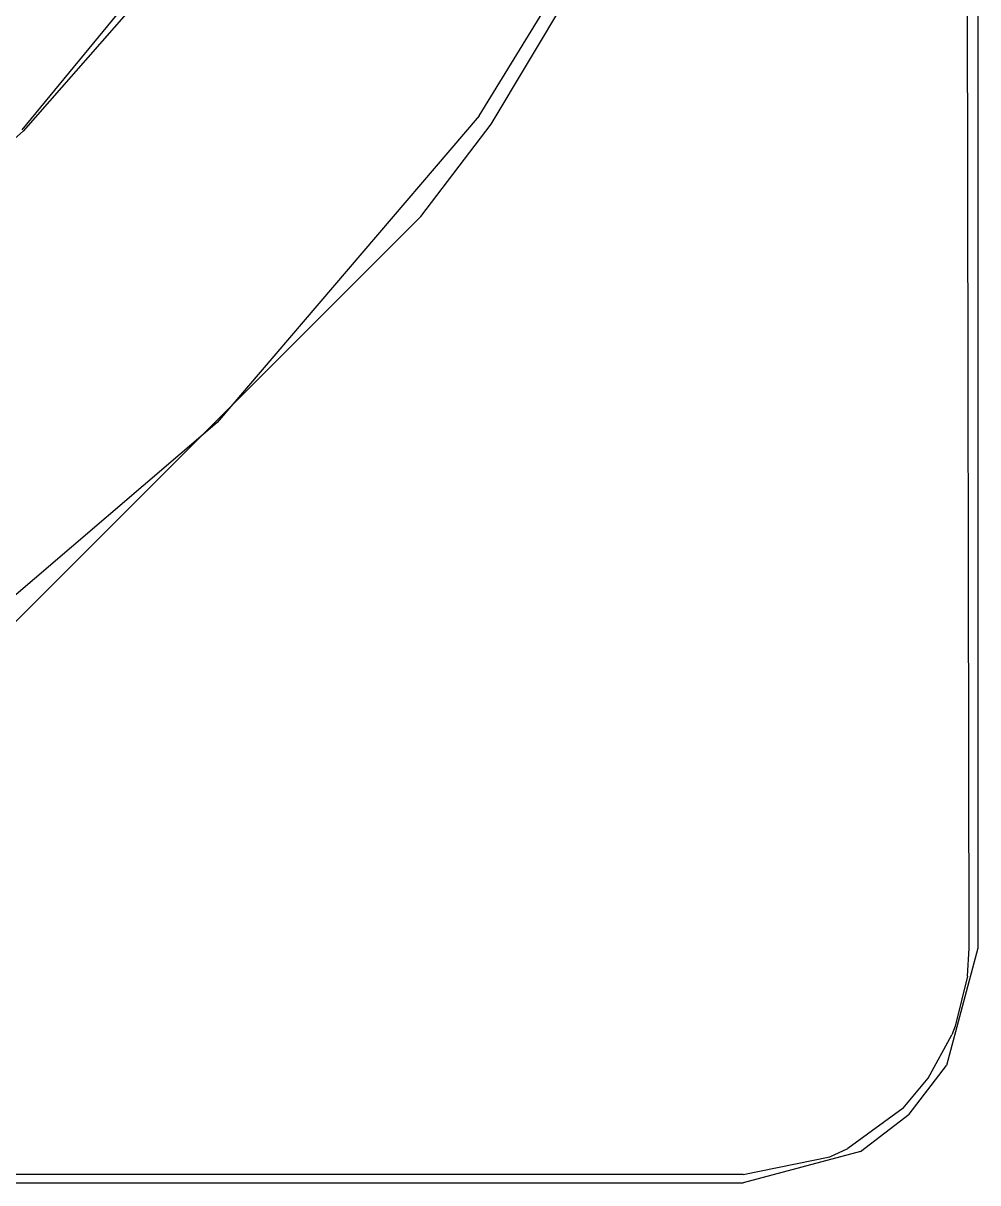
# Model space of a CAD drawing. Extents: x 2903 to 3133, y -1117 to -811.
# Drawn here: x 3121.01 to 3133.23, y -1116.88 to -1102.03 of the extents above; entities that cross this region are included whole.
import ezdxf

# ---------------------------------------------------------------- set-up
doc = ezdxf.new("R2010")
doc.units = 0
doc.header["$MEASUREMENT"] = 0
for name, color, linetype in [('Layer1', 252, 'CONTINUOUS'), ('Layer2', 252, 'CONTINUOUS'), ('Layer3', 254, 'CONTINUOUS')]:
    doc.layers.add(name, color=color, linetype=linetype)

msp = doc.modelspace()

# ---------------------------------------------------------------- linework, layer by layer
at = {"layer": 'Layer1', "linetype": 'Continuous'}
for points, invisible_edges in [([(3132.227, -1113.873, 221.005), (3126.853, -1082.669, 221.005), (3126.853, -845.086, 221.005), (3132.227, -813.881, 221.005)], 15), ([(3132.613, -1113.874, 220.928), (3132.226, -1113.874, 221.005), (3132.226, -813.881, 221.005), (3132.613, -813.881, 220.928)], 15), ([(3132.613, -813.881, 220.928), (3132.94, -813.881, 220.708), (3132.94, -1113.874, 220.708), (3132.613, -1113.874, 220.928)], 15), ([(3132.94, -1113.874, 220.708), (3133.157, -1113.874, 220.379), (3133.157, -813.881, 220.379), (3132.94, -813.881, 220.708)], 15), ([(3133.157, -813.881, 220.379), (3133.231, -813.881, 219.993), (3133.231, -1113.874, 219.993), (3133.157, -1113.874, 220.379)], 15), ([(3132.227, -977.075, 221.005), (3128.228, -977.075, 221.005), (3128.228, -1113.874, 221.005), (3132.227, -1113.874, 221.005)], 15), ([(3132.613, -1113.874, 220.928), (3132.227, -1113.874, 221.005), (3132.227, -977.075, 221.005), (3132.613, -977.075, 220.928)], 15), ([(3132.613, -977.075, 220.928), (3132.94, -977.075, 220.708), (3132.94, -1113.874, 220.708), (3132.613, -1113.874, 220.928)], 15), ([(3133.157, -977.075, 220.379), (3133.157, -1113.874, 220.379), (3132.94, -1113.874, 220.708), (3132.94, -977.075, 220.708)], 15), ([(3133.231, -977.075, 219.993), (3133.231, -1113.874, 219.993), (3133.157, -1113.874, 220.379), (3133.157, -977.075, 220.379)], 15), ([(3125.473, -1091.319, 221.005), (3125.473, -1091.319, 221.005), (3126.853, -1082.669, 221.005), (3132.227, -1113.874, 221.005)], 15), ([(3131.959, -1114.874, 221.005), (3132.227, -1113.874, 221.005), (3125.473, -1091.319, 221.005), (3121.473, -1099.112, 221.005)], 15), ([(3127.349, -1111.517, 205.818), (3120.965, -1096.295, 200.674), (3120.227, -1097.574, 200.884), (3119.535, -1098.384, 201.056)], 15), ([(3120.965, -1096.295, 200.674), (3120.965, -1096.295, 200.674), (3127.374, -1097.992, 202.944), (3127.349, -1111.517, 205.818)], 15), ([(3113.901, -1104.105, 221.005), (3115.25, -1105.277, 221.005), (3121.473, -1099.112, 221.005), (3120.314, -1097.752, 221.005)], 15), ([(3132.586, -1097.977, 203.065), (3132.953, -1097.938, 203.429), (3132.82, -1114.022, 206.634), (3132.616, -1114.054, 206.483)], 15), ([(3132.82, -1114.022, 206.634), (3132.983, -1113.978, 206.839), (3133.091, -1097.886, 203.928), (3132.953, -1097.938, 203.429)], 15), ([(3133.091, -1097.886, 203.928), (3133.12, -1113.874, 207.326), (3132.983, -1113.978, 206.839)], 15), ([(3133.231, -1097.886, 219.993), (3133.231, -1113.874, 219.993), (3133.12, -1113.874, 207.326), (3133.091, -1097.886, 203.928)], 10), ([(3127.349, -1111.517, 205.818), (3132.087, -1097.991, 202.932), (3132.116, -1114.083, 206.353)], 15), ([(3127.349, -1111.517, 205.818), (3127.373, -1097.991, 202.932), (3132.087, -1097.991, 202.932)], 15), ([(3132.116, -1114.083, 206.353), (3132.616, -1114.054, 206.483), (3132.586, -1097.977, 203.065), (3132.087, -1097.991, 202.932)], 15), ([(3127.349, -1111.517, 205.818), (3127.349, -1111.517, 205.818), (3119.535, -1098.384, 201.056), (3114.578, -1103.344, 201.555)], 15), ([(3131.959, -1114.874, 221.005), (3131.959, -1114.874, 221.005), (3121.473, -1099.112, 221.005), (3115.25, -1105.277, 221.005)], 15), ([(3127.349, -1111.517, 205.818), (3114.578, -1103.344, 201.555), (3113.928, -1103.882, 201.657), (3112.688, -1104.588, 201.939)], 15), ([(3127.349, -1111.517, 205.818), (3112.688, -1104.588, 201.939), (3111.736, -1105.013, 202.01), (3106.572, -1107.528, 202.322)], 15), ([(3107.42, -1109.203, 221.005), (3115.25, -1105.277, 221.005), (3131.959, -1114.874, 221.005), (3130.228, -1115.873, 221.005)], 15), ([(3127.349, -1111.517, 205.818), (3127.349, -1111.517, 205.818), (3106.572, -1107.528, 202.322), (3103.553, -1108.158, 202.322)], 15), ([(3127.349, -1111.517, 205.818), (3127.349, -1111.517, 205.818), (3103.553, -1108.158, 202.322), (3099.02, -1110.778, 202.642)], 15), ([(3107.42, -1109.203, 221.005), (3099.02, -1110.503, 221.005), (3130.228, -1115.873, 221.005)], 15), ([(2906.234, -1115.873, 221.005), (3130.228, -1115.873, 221.005), (3099.02, -1110.503, 221.005), (2937.442, -1110.503, 221.005)], 15), ([(2909.114, -1111.517, 205.818), (2937.442, -1110.778, 202.642), (3099.02, -1110.778, 202.642), (3127.349, -1111.517, 205.818)], 15), ([(2906.234, -1115.975, 206.755), (2909.114, -1111.517, 205.818), (3127.349, -1111.517, 205.818), (3130.227, -1115.975, 206.755)], 15), ([(3127.349, -1111.517, 205.818), (3130.227, -1115.975, 206.755), (3131.159, -1115.729, 206.703)], 15), ([(3127.349, -1111.517, 205.818), (3131.159, -1115.729, 206.703), (3132.116, -1114.083, 206.353)], 15), ([(3131.959, -1114.874, 221.005), (3132.294, -1115.067, 220.928), (3132.613, -1113.874, 220.928), (3132.227, -1113.873, 221.005)], 15), ([(3131.959, -1114.874, 221.005), (3132.227, -1113.874, 221.005), (3132.613, -1113.874, 220.928), (3132.293, -1115.067, 220.928)], 15), ([(3132.293, -1115.067, 220.928), (3132.613, -1113.874, 220.928), (3132.94, -1113.874, 220.708), (3132.576, -1115.23, 220.708)], 15), ([(3132.613, -1113.874, 220.928), (3132.94, -1113.874, 220.708), (3132.577, -1115.23, 220.708), (3132.294, -1115.067, 220.928)], 15), ([(3132.576, -1115.23, 220.708), (3132.94, -1113.874, 220.708), (3133.157, -1113.874, 220.379), (3132.764, -1115.339, 220.379)], 15), ([(3132.577, -1115.23, 220.708), (3132.765, -1115.339, 220.379), (3133.157, -1113.874, 220.379), (3132.94, -1113.874, 220.708)], 15), ([(3132.596, -1115, 206.814), (3132.983, -1113.978, 206.839), (3132.82, -1114.022, 206.634)], 15), ([(3132.983, -1113.978, 206.839), (3132.81, -1115.02, 207.134), (3132.596, -1115, 206.814)], 15), ([(3133.157, -1113.874, 220.379), (3133.231, -1113.874, 219.993), (3132.828, -1115.376, 219.993), (3132.764, -1115.339, 220.379)], 15), ([(3133.157, -1113.874, 220.379), (3133.231, -1113.874, 219.993), (3132.828, -1115.376, 219.993), (3132.765, -1115.339, 220.379)], 15), ([(3132.898, -1114.982, 207.48), (3132.81, -1115.02, 207.134), (3132.983, -1113.978, 206.839), (3133.098, -1114.23, 207.376)], 15), ([(3132.94, -1114.874, 207.465), (3133.231, -1113.874, 219.993), (3132.828, -1115.376, 219.993)], 13), ([(3133.231, -1113.874, 219.993), (3133.098, -1114.23, 207.376), (3132.94, -1114.874, 207.465)], 13), ([(3133.098, -1114.23, 207.376), (3133.12, -1113.874, 207.326), (3132.983, -1113.978, 206.839)], 15), ([(3133.098, -1114.23, 207.376), (3133.12, -1113.874, 207.326), (3133.231, -1113.874, 219.993)], 14), ([(3131.159, -1115.729, 206.703), (3132.116, -1114.083, 206.353), (3131.856, -1115.043, 206.557)], 15), ([(3131.856, -1115.043, 206.557), (3132.291, -1114.92, 206.593), (3132.116, -1114.083, 206.353)], 15), ([(3132.291, -1114.92, 206.593), (3132.616, -1114.054, 206.483), (3132.116, -1114.083, 206.353)], 15), ([(3132.596, -1115, 206.814), (3132.82, -1114.022, 206.634), (3132.616, -1114.054, 206.483), (3132.291, -1114.92, 206.593)], 15), ([(3131.227, -1115.606, 221.005), (3130.982, -1115.438, 221.005), (3131.959, -1114.874, 221.005)], 15), ([(3131.959, -1114.874, 221.005), (3132.294, -1115.067, 220.928), (3131.42, -1115.94, 220.928), (3131.227, -1115.606, 221.005)], 15), ([(3131.227, -1115.606, 221.005), (3131.959, -1114.874, 221.005), (3132.293, -1115.067, 220.928), (3131.42, -1115.94, 220.928)], 15), ([(3132.94, -1114.874, 207.465), (3132.898, -1114.982, 207.48), (3132.828, -1115.377, 219.993)], 14), ([(3131.801, -1115.635, 206.74), (3132.291, -1114.92, 206.593), (3131.856, -1115.043, 206.557)], 15), ([(3131.801, -1115.635, 206.74), (3132.029, -1115.815, 206.964), (3132.596, -1115, 206.814), (3132.291, -1114.92, 206.593)], 15), ([(3132.195, -1115.914, 207.276), (3132.81, -1115.02, 207.134), (3132.596, -1115, 206.814), (3132.029, -1115.815, 206.964)], 15), ([(3132.596, -1115.536, 207.557), (3132.898, -1114.982, 207.48), (3132.81, -1115.02, 207.134), (3132.502, -1115.467, 207.205)], 15), ([(3132.828, -1115.376, 219.993), (3132.596, -1115.536, 207.557), (3132.898, -1114.982, 207.48), (3132.828, -1115.377, 219.993)], 13), ([(3131.076, -1116.107, 206.837), (3131.801, -1115.635, 206.74), (3131.856, -1115.043, 206.557), (3131.159, -1115.729, 206.703)], 15), ([(3131.42, -1115.94, 220.928), (3132.294, -1115.067, 220.928), (3132.577, -1115.23, 220.708), (3131.584, -1116.223, 220.708)], 15), ([(3132.293, -1115.067, 220.928), (3131.42, -1115.94, 220.928), (3131.584, -1116.223, 220.708), (3132.576, -1115.23, 220.708)], 15), ([(3131.584, -1116.223, 220.708), (3132.577, -1115.23, 220.708), (3132.765, -1115.339, 220.379), (3131.692, -1116.411, 220.379)], 15), ([(3132.764, -1115.339, 220.379), (3131.692, -1116.411, 220.379), (3131.584, -1116.223, 220.708), (3132.576, -1115.23, 220.708)], 15), ([(3131.227, -1115.606, 221.005), (3130.982, -1115.438, 221.005), (3130.228, -1115.873, 221.005)], 15), ([(3132.765, -1115.339, 220.379), (3131.729, -1116.475, 219.993), (3131.692, -1116.411, 220.379)], 15), ([(3131.729, -1116.475, 219.993), (3131.692, -1116.411, 220.379), (3132.764, -1115.339, 220.379)], 15), ([(3132.351, -1115.998, 219.993), (3132.765, -1115.339, 220.379), (3131.729, -1116.475, 219.993)], 15), ([(3132.764, -1115.339, 220.379), (3132.351, -1115.998, 219.993), (3131.729, -1116.475, 219.993)], 15), ([(3132.596, -1115.536, 207.557), (3132.502, -1115.467, 207.205), (3132.195, -1115.914, 207.276), (3132.274, -1115.922, 207.61)], 15), ([(3132.274, -1115.922, 207.61), (3132.596, -1115.536, 207.557), (3132.828, -1115.376, 219.993)], 14), ([(3132.351, -1115.998, 219.993), (3132.828, -1115.377, 219.993), (3132.274, -1115.922, 207.61)], 14), ([(3132.765, -1115.339, 220.379), (3132.351, -1115.998, 219.993), (3132.828, -1115.376, 219.993)], 15), ([(3132.764, -1115.339, 220.379), (3132.828, -1115.376, 219.993), (3132.351, -1115.998, 219.993)], 15), ([(3131.227, -1115.606, 221.005), (3130.227, -1115.873, 221.005), (3130.227, -1116.26, 220.928), (3131.42, -1115.94, 220.928)], 15), ([(3131.42, -1115.94, 220.928), (3131.227, -1115.606, 221.005), (3130.228, -1115.873, 221.005), (3130.228, -1116.26, 220.928)], 15), ([(3131.076, -1116.107, 206.837), (3131.159, -1115.729, 206.703), (3130.231, -1115.975, 206.755), (3130.227, -1116.382, 206.944)], 15), ([(3131.197, -1116.351, 207.063), (3132.029, -1115.815, 206.964), (3131.801, -1115.635, 206.74), (3131.076, -1116.107, 206.837)], 15), ([(3130.228, -1116.26, 220.928), (3130.228, -1115.873, 221.005), (2906.234, -1115.873, 221.005), (2906.234, -1116.26, 220.928)], 15), ([(3131.288, -1116.504, 207.37), (3132.195, -1115.914, 207.276), (3132.029, -1115.815, 206.964), (3131.197, -1116.351, 207.063)], 15), ([(3131.335, -1116.547, 207.697), (3132.195, -1115.914, 207.276), (3131.288, -1116.504, 207.37)], 15), ([(3131.335, -1116.547, 207.697), (3131.567, -1116.439, 207.682), (3132.195, -1115.914, 207.276)], 15), ([(3131.567, -1116.439, 207.682), (3132.274, -1115.922, 207.61), (3132.245, -1115.929, 207.444), (3132.195, -1115.914, 207.276)], 15), ([(3130.227, -1115.975, 206.766), (3130.227, -1116.382, 206.955), (2906.234, -1116.382, 206.955), (2906.23, -1115.975, 206.766)], 15), ([(3130.227, -1116.26, 220.928), (3130.227, -1116.586, 220.708), (3131.584, -1116.223, 220.708), (3131.42, -1115.94, 220.928)], 15), ([(3131.42, -1115.94, 220.928), (3131.584, -1116.223, 220.708), (3130.228, -1116.586, 220.708), (3130.228, -1116.26, 220.928)], 15), ([(3131.729, -1116.475, 219.993), (3132.351, -1115.998, 219.993), (3131.335, -1116.547, 207.697)], 14), ([(3131.335, -1116.547, 207.697), (3131.567, -1116.439, 207.682), (3132.351, -1115.998, 219.993)], 10), ([(3132.351, -1115.998, 219.993), (3132.274, -1115.922, 207.61), (3131.567, -1116.439, 207.682)], 13), ([(3130.227, -1116.541, 207.098), (3130.227, -1116.382, 206.944), (3131.076, -1116.107, 206.837), (3131.197, -1116.351, 207.063)], 15), ([(3130.228, -1116.26, 220.928), (3130.228, -1116.586, 220.708), (2906.234, -1116.586, 220.708), (2906.234, -1116.26, 220.928)], 15), ([(3131.584, -1116.223, 220.708), (3131.692, -1116.411, 220.379), (3130.227, -1116.804, 220.379), (3130.227, -1116.586, 220.708)], 15), ([(3130.227, -1116.713, 207.403), (3130.227, -1116.541, 207.098), (3131.197, -1116.351, 207.063), (3131.288, -1116.504, 207.37)], 15), ([(3130.228, -1116.586, 220.708), (3131.584, -1116.223, 220.708), (3131.692, -1116.411, 220.379), (3130.228, -1116.804, 220.379)], 15), ([(2906.234, -1116.382, 206.955), (2906.234, -1116.541, 207.11), (3130.227, -1116.541, 207.11), (3130.227, -1116.382, 206.955)], 15), ([(3130.227, -1116.804, 220.379), (3131.692, -1116.411, 220.379), (3131.729, -1116.475, 219.993), (3130.227, -1116.877, 219.993)], 15), ([(3131.729, -1116.476, 219.993), (3130.227, -1116.877, 219.993), (3130.227, -1116.77, 207.728), (3131.335, -1116.547, 207.697)], 10), ([(3131.335, -1116.547, 207.697), (3131.288, -1116.504, 207.37), (3130.227, -1116.713, 207.403), (3130.227, -1116.77, 207.728)], 15), ([(3130.228, -1116.804, 220.379), (3130.228, -1116.877, 219.993), (3131.729, -1116.475, 219.993), (3131.692, -1116.411, 220.379)], 15), ([(3130.227, -1116.541, 207.11), (3130.227, -1116.666, 207.303), (2906.234, -1116.666, 207.303), (2906.234, -1116.541, 207.11)], 15), ([(2906.234, -1116.586, 220.708), (2906.234, -1116.804, 220.379), (3130.228, -1116.804, 220.379), (3130.228, -1116.586, 220.708)], 15), ([(2906.234, -1116.666, 207.303), (2906.234, -1116.713, 207.414), (3130.227, -1116.713, 207.414), (3130.227, -1116.666, 207.303)], 15), ([(3130.227, -1116.713, 207.414), (3130.227, -1116.771, 207.739), (2906.234, -1116.771, 207.739), (2906.234, -1116.713, 207.414)], 15), ([(2906.234, -1116.77, 207.739), (2906.234, -1116.878, 220.004), (3130.227, -1116.877, 219.993), (3130.227, -1116.77, 207.739)], 5), ([(3130.228, -1116.804, 220.379), (3130.228, -1116.877, 219.993), (2906.234, -1116.877, 219.993), (2906.234, -1116.804, 220.379)], 15)]:
    msp.add_3dface(points, dxfattribs=dict(at, invisible_edges=invisible_edges))
at = {"layer": 'Layer2', "linetype": 'Continuous'}
for points, invisible_edges in [([(3119.921, -1108.572, 202.631), (3121.693, -1099.273, 202.631), (3125.732, -1091.404, 202.631), (3124.923, -1103.57, 202.631)], 15), ([(3125.732, -1091.404, 202.631), (3128.687, -1097.58, 202.631), (3124.923, -1103.57, 202.631)], 15), ([(3125.63, -1102.332, 188.876), (3128.205, -1098.13, 188.876), (3124.798, -1096.29, 188.866), (3122.335, -1099.917, 188.857)], 15), ([(3128.687, -1097.58, 202.631), (3129.211, -1097.833, 202.514), (3125.378, -1103.933, 202.514), (3124.923, -1103.57, 202.631)], 15), ([(3125.763, -1104.24, 202.181), (3125.378, -1103.933, 202.514), (3129.211, -1097.833, 202.514), (3129.654, -1098.047, 202.181)], 15), ([(3125.763, -1104.24, 202.181), (3126.016, -1104.442, 201.683), (3129.947, -1098.187, 201.683), (3129.654, -1098.047, 202.181)], 15), ([(3128.869, -1098.469, 189.073), (3126.233, -1102.77, 189.073), (3125.63, -1102.332, 188.876), (3128.205, -1098.13, 188.876)], 15), ([(3128.869, -1098.469, 189.073), (3126.233, -1102.77, 189.073), (3125.63, -1102.332, 188.876), (3128.205, -1098.13, 188.876)], 15), ([(3129.947, -1098.187, 201.683), (3126.016, -1104.442, 201.683), (3127, -1103.327, 201.099), (3130.043, -1098.234, 201.099)], 15), ([(3127, -1103.327, 201.099), (3130.043, -1098.234, 201.099), (3126.848, -1103.217, 190.355)], 14), ([(3126.848, -1103.217, 190.355), (3129.546, -1098.814, 190.355), (3130.043, -1098.234, 201.099)], 14), ([(3129.359, -1098.719, 189.614), (3126.678, -1103.093, 189.614), (3126.233, -1102.77, 189.073), (3128.869, -1098.469, 189.073)], 15), ([(3129.359, -1098.719, 189.614), (3126.678, -1103.093, 189.614), (3126.233, -1102.77, 189.073), (3128.869, -1098.469, 189.073)], 15), ([(3126.848, -1103.217, 190.355), (3126.678, -1103.093, 189.614), (3129.359, -1098.719, 189.614), (3129.546, -1098.814, 190.355)], 15), ([(3126.848, -1103.217, 190.355), (3126.678, -1103.093, 189.614), (3129.359, -1098.719, 189.614), (3129.546, -1098.814, 190.355)], 15), ([(3121.693, -1099.273, 202.631), (3119.921, -1108.572, 202.631), (3113.931, -1112.336, 202.631), (3115.409, -1105.498, 202.631)], 15), ([(3117.37, -1104.915, 188.83), (3122.335, -1099.917, 188.857), (3119.854, -1101.193, 127.639), (3118.646, -1102.435, 127.612)], 10), ([(3122.43, -1106.079, 188.876), (3119.852, -1102.416, 188.843), (3122.335, -1099.917, 188.857), (3125.63, -1102.332, 188.876)], 15), ([(3126.233, -1102.77, 189.073), (3122.957, -1106.606, 189.073), (3122.43, -1106.079, 188.876), (3125.63, -1102.332, 188.876)], 15), ([(3126.233, -1102.77, 189.073), (3122.957, -1106.606, 189.073), (3122.43, -1106.079, 188.876), (3125.63, -1102.332, 188.876)], 15), ([(3117.37, -1104.915, 188.83), (3118.683, -1109.279, 188.876), (3122.43, -1106.079, 188.876), (3119.852, -1102.416, 188.843)], 15), ([(3126.678, -1103.093, 189.614), (3123.346, -1106.995, 189.614), (3122.957, -1106.606, 189.073), (3126.233, -1102.77, 189.073)], 15), ([(3126.678, -1103.093, 189.614), (3123.346, -1106.995, 189.614), (3122.957, -1106.606, 189.073), (3126.233, -1102.77, 189.073)], 15), ([(3123.494, -1107.144, 190.355), (3123.346, -1106.995, 189.614), (3126.678, -1103.093, 189.614), (3126.848, -1103.217, 190.355)], 15), ([(3123.494, -1107.144, 190.355), (3123.346, -1106.995, 189.614), (3126.678, -1103.093, 189.614), (3126.848, -1103.217, 190.355)], 15), ([(3126.1, -1104.509, 201.099), (3126.848, -1103.217, 190.355), (3123.494, -1107.144, 190.355)], 13), ([(3126.1, -1104.509, 201.099), (3127, -1103.327, 201.099), (3126.848, -1103.217, 190.355)], 14), ([(3126.016, -1104.442, 201.683), (3126.1, -1104.509, 201.099), (3127, -1103.327, 201.099)], 15), ([(3120.284, -1109.027, 202.514), (3125.378, -1103.933, 202.514), (3124.923, -1103.57, 202.631), (3119.921, -1108.572, 202.631)], 15), ([(3125.378, -1103.933, 202.514), (3125.763, -1104.24, 202.181), (3120.591, -1109.412, 202.181), (3120.284, -1109.027, 202.514)], 15), ([(3125.763, -1104.24, 202.181), (3126.016, -1104.442, 201.683), (3120.793, -1109.666, 201.683), (3120.591, -1109.412, 202.181)], 15), ([(3126.016, -1104.442, 201.683), (3126.1, -1104.509, 201.099), (3120.86, -1109.749, 201.099), (3120.793, -1109.666, 201.683)], 15), ([(3120.86, -1109.749, 201.099), (3126.1, -1104.509, 201.099), (3123.494, -1107.144, 190.355)], 14), ([(3122.957, -1106.606, 189.073), (3119.121, -1109.882, 189.073), (3118.683, -1109.279, 188.876), (3122.43, -1106.079, 188.876)], 15), ([(3122.957, -1106.606, 189.073), (3119.121, -1109.882, 189.073), (3118.683, -1109.279, 188.876), (3122.43, -1106.079, 188.876)], 15), ([(3123.346, -1106.995, 189.614), (3119.444, -1110.327, 189.614), (3119.121, -1109.882, 189.073), (3122.957, -1106.606, 189.073)], 15), ([(3123.346, -1106.995, 189.614), (3119.444, -1110.327, 189.614), (3119.121, -1109.882, 189.073), (3122.957, -1106.606, 189.073)], 15), ([(3119.568, -1110.497, 190.355), (3119.444, -1110.327, 189.614), (3123.346, -1106.995, 189.614), (3123.494, -1107.144, 190.355)], 15), ([(3119.568, -1110.497, 190.355), (3119.444, -1110.327, 189.614), (3123.346, -1106.995, 189.614), (3123.494, -1107.144, 190.355)], 15), ([(3120.86, -1109.749, 201.099), (3123.494, -1107.144, 190.355), (3119.568, -1110.497, 190.355)], 13)]:
    msp.add_3dface(points, dxfattribs=dict(at, invisible_edges=invisible_edges))
at = {"layer": 'Layer3', "linetype": 'Continuous'}
for points, invisible_edges in [([(3126.853, -1080.409, 206.344), (2909.609, -1080.409, 206.344), (2930.991, -1108.276, 206.344), (3098.003, -1109.259, 206.344)], 15), ([(3098.003, -1109.259, 206.344), (3105.471, -1108.276, 206.344), (3126.853, -1080.409, 206.344)], 14), ([(3125.87, -1087.877, 206.344), (3126.853, -1080.409, 206.344), (3105.471, -1108.276, 206.344)], 14), ([(3105.471, -1108.276, 206.344), (3112.429, -1105.394, 206.344), (3125.87, -1087.877, 206.344)], 14), ([(3112.429, -1105.394, 206.344), (3122.988, -1094.836, 206.344), (3125.87, -1087.877, 206.344)], 13), ([(3112.429, -1105.394, 206.344), (3122.988, -1094.836, 206.344), (3118.404, -1100.81, 206.344)], 5), ([(3120.944, -1097.15, 225.491), (3120.944, -1097.15, 225.491), (3121.009, -1103.416, 225.491), (3123.62, -1100.439, 225.491)], 15), ([(3118.84, -1101.246, 222.994), (3120.992, -1103.399, 222.994), (3124.754, -1098.815, 222.994)], 15), ([(3124.754, -1098.815, 222.994), (3124.754, -1098.815, 222.994), (3120.992, -1103.399, 222.994), (3121.267, -1103.673, 223.098)], 13), ([(3124.754, -1098.815, 222.994), (3124.754, -1098.815, 222.994), (3121.267, -1103.673, 223.098), (3125.077, -1099.031, 223.098)], 15), ([(3121.468, -1103.874, 223.382), (3121.468, -1103.874, 223.382), (3121.267, -1103.673, 223.098), (3125.077, -1099.031, 223.098)], 15), ([(3125.313, -1099.189, 223.382), (3125.313, -1099.189, 223.382), (3125.077, -1099.031, 223.098), (3121.468, -1103.874, 223.382)], 15), ([(3121.468, -1103.874, 223.382), (3121.468, -1103.874, 223.382), (3121.582, -1103.989, 223.771), (3125.313, -1099.189, 223.382)], 15), ([(3125.448, -1099.279, 223.771), (3125.448, -1099.279, 223.771), (3125.313, -1099.189, 223.382), (3121.582, -1103.989, 223.771)], 15), ([(3121.009, -1103.416, 225.491), (3121.009, -1103.416, 225.491), (3123.922, -1100.67, 225.392), (3123.62, -1100.439, 225.491)], 6), ([(3121.009, -1103.416, 225.491), (3121.009, -1103.416, 225.491), (3121.278, -1103.685, 225.392), (3123.922, -1100.67, 225.392)], 15), ([(3121.278, -1103.685, 225.392), (3121.278, -1103.685, 225.392), (3124.147, -1100.843, 225.118), (3123.922, -1100.67, 225.392)], 15), ([(3121.278, -1103.685, 225.392), (3121.278, -1103.685, 225.392), (3121.479, -1103.885, 225.118), (3124.147, -1100.843, 225.118)], 15), ([(3121.479, -1103.885, 225.118), (3121.479, -1103.885, 225.118), (3124.236, -1100.911, 224.742), (3124.147, -1100.843, 225.118)], 15), ([(3121.558, -1103.965, 224.742), (3121.558, -1103.965, 224.742), (3121.479, -1103.885, 225.118), (3124.236, -1100.911, 224.742)], 15), ([(3121.582, -1103.989, 223.771), (3124.057, -1100.973, 223.771), (3124.236, -1100.911, 224.742), (3121.558, -1103.965, 224.742)], 15), ([(3121.267, -1103.673, 223.098), (3121.267, -1103.673, 223.098), (3120.992, -1103.399, 222.994), (3116.625, -1107.483, 223.098)], 15), ([(3118.032, -1106.026, 225.491), (3118.032, -1106.026, 225.491), (3121.278, -1103.685, 225.392), (3121.009, -1103.416, 225.491)], 7), ([(3116.625, -1107.483, 223.098), (3116.625, -1107.483, 223.098), (3116.783, -1107.72, 223.382), (3121.267, -1103.673, 223.098)], 15), ([(3121.267, -1103.673, 223.098), (3121.267, -1103.673, 223.098), (3116.783, -1107.72, 223.382), (3121.468, -1103.874, 223.382)], 15), ([(3118.032, -1106.026, 225.491), (3118.032, -1106.026, 225.491), (3118.264, -1106.328, 225.392), (3121.278, -1103.685, 225.392)], 15), ([(3118.264, -1106.328, 225.392), (3118.264, -1106.328, 225.392), (3121.479, -1103.885, 225.118), (3121.278, -1103.685, 225.392)], 15), ([(3121.468, -1103.874, 223.382), (3121.468, -1103.874, 223.382), (3118.526, -1106.669, 223.771), (3116.783, -1107.72, 223.382)], 15), ([(3118.264, -1106.328, 225.392), (3118.264, -1106.328, 225.392), (3118.436, -1106.553, 225.118), (3121.479, -1103.885, 225.118)], 15), ([(3118.436, -1106.553, 225.118), (3118.436, -1106.553, 225.118), (3121.558, -1103.965, 224.742), (3121.479, -1103.885, 225.118)], 15), ([(3118.526, -1106.669, 223.771), (3118.526, -1106.669, 223.771), (3121.468, -1103.874, 223.382), (3121.582, -1103.989, 223.771)], 15), ([(3118.505, -1106.642, 224.742), (3118.505, -1106.642, 224.742), (3118.436, -1106.553, 225.118), (3121.558, -1103.965, 224.742)], 15), ([(3118.526, -1106.669, 223.771), (3121.582, -1103.989, 223.771), (3121.558, -1103.965, 224.742), (3118.505, -1106.642, 224.742)], 15)]:
    msp.add_3dface(points, dxfattribs=dict(at, invisible_edges=invisible_edges))

doc.saveas('drawing.dxf')
